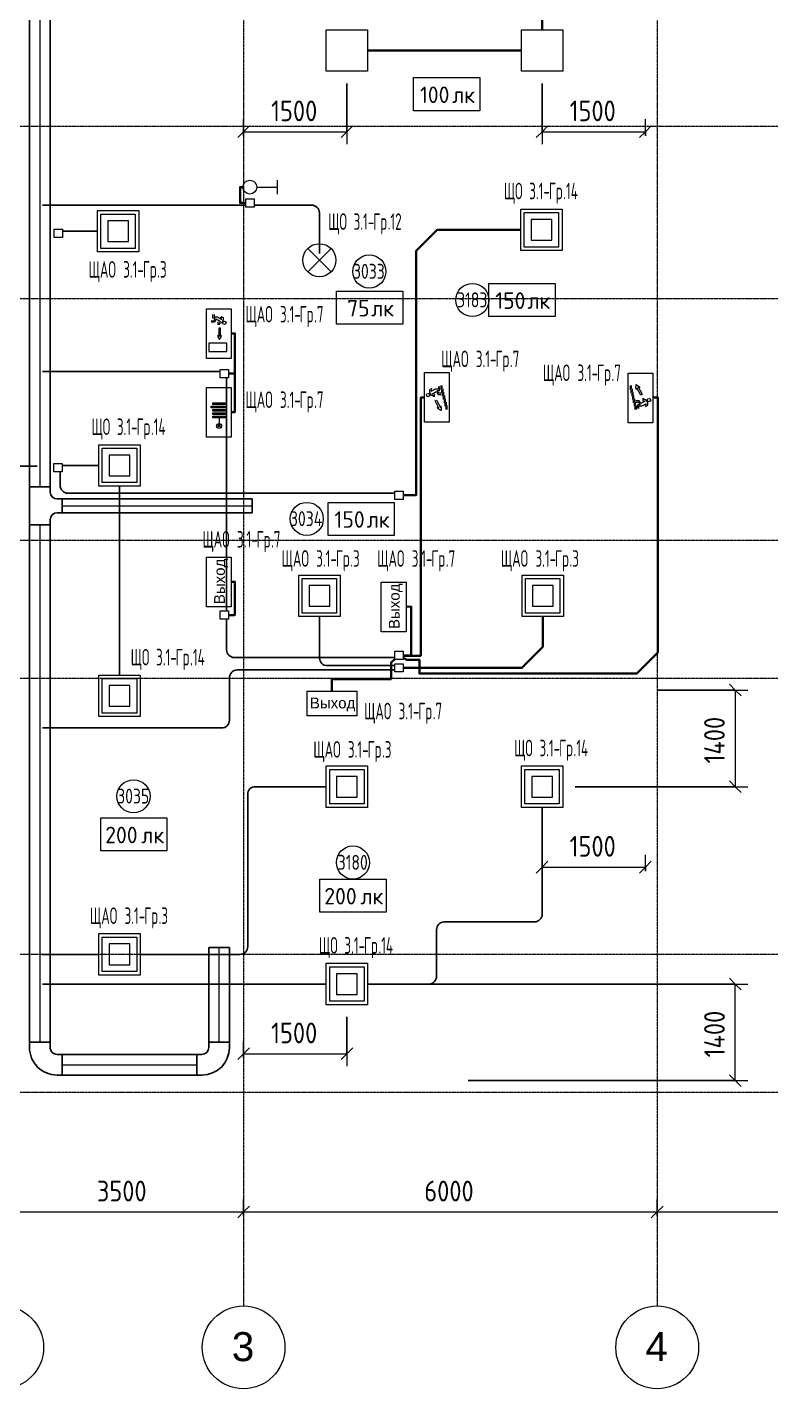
# Model space of a CAD drawing. Header units: millimetres. Extents: x -4730 to 98194, y -4296 to 93388.
# Drawn here: x 6362 to 17148, y -4296 to 15437 of the extents above; entities that cross this region are included whole.
import ezdxf

# ---------------------------------------------------------------- set-up
doc = ezdxf.new("R2010")
doc.units = ezdxf.units.MM
doc.linetypes.add('Линия сетки', pattern=[22.225, 12.7, -3.175, 3.175, -3.175])
for name, color, linetype, lineweight, true_color in [('Кабельные лотки', 5, 'Continuous', 25, 0x0000ff), ('Короба', 7, 'Continuous', 25, 0x008000), ('Соединительные детали кабельных лотков', 5, 'Continuous', 25, 0x0000ff), ('Соединительные детали коробов', 7, 'Continuous', 25, 0x008000), ('Типовые аннотации', 5, 'Continuous', 18, 0x0000ff)]:
    doc.layers.add(name, color=color, linetype=linetype, lineweight=lineweight, true_color=true_color)
for name, color, linetype, lineweight in [('Марки помещений', 7, 'Continuous', 9), ('Марки силовых электроприборов', 7, 'Continuous', 9), ('Осевая линия', 7, 'Continuous', 18), ('Оси', 7, 'Continuous', 9), ('Провода', 7, 'Continuous', 35), ('Размеры', 7, 'Continuous', 9), ('Размеры-120', 7, 'Continuous', 9)]:
    doc.layers.add(name, color=color, linetype=linetype, lineweight=lineweight)
doc.styles.add('Arial', font='arial.ttf', dxfattribs={"height": 156})
doc.styles.add('Arial_1', font='arial.ttf', dxfattribs={"height": 420})
doc.styles.add('GOST Common', font='GOST_Common.ttf', dxfattribs={"width": 0.6, "height": 240})
doc.styles.add('GOST Common_1', font='GOST_Common.ttf', dxfattribs={"width": 0.9, "height": 300})
doc.styles.add('GOST Common_2', font='GOST_Common.ttf', dxfattribs={"width": 0.8, "height": 216})
doc.styles.add('GOST Common_3', font='GOST_Common.ttf', dxfattribs={"height": 240})
doc.dimstyles.new('ADSK_Проверочный', dxfattribs={"dimscale": 304.8, "dimtxt": 301.714499, "dimasz": 0.556693, "dimexe": 0.590551, "dimexo": 0.590551, "dimgap": 0.19685, "dimtad": 1, "dimdec": 3, "dimrnd": 0.001, "dimdsep": 46, "dimtxsty": 'GOST Common_1', "dimblk1": 'OBLIQUE', "dimblk2": 'OBLIQUE', "dimsah": 1, "dimcen": 0.09, "dimazin": 0, "dimtfac": 1, "dimtdec": 4, "dimtix": 1, "dimtmove": 0, "dimatfit": 3, "dimfxl": 1, "dimtvp": 1, "dimtolj": 1, "dimtzin": 0, "dimarcsym": 2})

# ---------------------------------------------------------------- blocks, each defined once
blk = doc.blocks.new('M_Короб_ отвод - Плоский торец - ПВХ - Стандартная-2386742-3-й этаж')
at = {"layer": 'Соединительные детали коробов'}
for p, q in [((0, 111.95), (0, 150.05)), ((-150.05, 0), (-111.95, 0))]:
    blk.add_line(p, q, dxfattribs=at)
blk.add_arc((-111.95, 111.95), 111.95, 270, 0, dxfattribs=at)
blk = doc.blocks.new('M_Горизонтальный изгиб-колено для канального - Стандартная-2475426-3-й этаж')
at = {"layer": 'Соединительные детали кабельных лотков'}
for p, q in [((-150, 250), (-150, 325)), ((150, 325), (-150, 325)), ((-150, 325), (150, 325)), ((-150, 325), (-150, 325)), ((-150, 325), (-150, 250)), ((150, 250), (150, 325)), ((150, 325), (150, 325)), ((150, 325), (150, 250)), ((-325, 150), (-325, 150)), ((-325, 150), (-325, -150)), ((-325, -150), (-325, 150)), ((-325, 150), (-250, 150)), ((-250, 150), (-325, 150)), ((-325, -150), (-325, -150)), ((-250, -150), (-325, -150)), ((-250, -150), (-325, -150))]:
    blk.add_line(p, q, dxfattribs=at)
for radius, end in [(100, 360), (400, 360), (100, 0), (400, 0)]:
    blk.add_arc((-250, 250), radius, 270, end, dxfattribs=at)
blk = doc.blocks.new('M_Горизонтальный тройник для канального - Радиус 100 мм-2745902-3-й этаж')
at = {"layer": 'Соединительные детали кабельных лотков'}
for p, q in [((275, 150), (-275, 150)), ((-275, 150), (-275, -150)), ((-275, -150), (-275, 150)), ((-275, 150), (275, 150)), ((-275, 150), (-275, 150)), ((275, -150), (275, 150)), ((275, 150), (275, -150)), ((275, 150), (275, 150)), ((-275, -150), (-200, -150)), ((-200, -150), (-275, -150)), ((-275, -150), (-275, -150)), ((200, -150), (275, -150)), ((275, -150), (200, -150)), ((275, -150), (275, -150)), ((-100, -250), (-100, -325)), ((-100, -325), (-100, -250)), ((-100, -325), (100, -325)), ((100, -325), (-100, -325)), ((-100, -325), (-100, -325)), ((100, -325), (100, -250)), ((100, -250), (100, -325)), ((100, -325), (100, -325))]:
    blk.add_line(p, q, dxfattribs=at)
for centre, start, end in [((-200, -250), 0, 90), ((-200, -250), 0, 90), ((200, -250), 90, 180), ((200, -250), 90, 180)]:
    blk.add_arc(centre, 100, start, end, dxfattribs=at)
blk = doc.blocks.new('Ось сетки - Заголовок сетки - Окружность 5 мм-1145995-3-й этаж')
at = {"layer": 'Оси'}
blk.add_circle((0, 0), 5, dxfattribs=at)
blk = doc.blocks.new('DIMBLOCK2-3-й этаж')
at = {"layer": 'Размеры-120'}
for p, q in [((6000, -1793), (6000, -1553)), ((9500, -1793), (9500, -1553)), ((6000, -1733), (5915, -1818)), ((6000, -1733), (6085, -1648)), ((6000, -1733), (9500, -1733)), ((6000, -1733), (6000, -1793)), ((9500, -1733), (9415, -1818)), ((9500, -1733), (9585, -1648)), ((9500, -1733), (9500, -1793))]:
    blk.add_line(p, q, dxfattribs=at)
at = {"layer": 'Размеры-120', "color": 0, "insert": (7372, -1281), "char_height": 300, "width": 908.21, "attachment_point": 1, "line_spacing_factor": 1.022761, "style": 'GOST Common_1'}
blk.add_mtext('3500', dxfattribs=at)
blk = doc.blocks.new('_Oblique')
at = {"color": 0, "linetype": 'ByBlock', "lineweight": -2}
blk.add_line((-0.5, -0.5), (0.5, 0.5), dxfattribs=at)
blk = doc.blocks.new('DIMBLOCK3-3-й этаж')
at = {"layer": 'Размеры-120'}
for p, q in [((9500, -1793), (9500, -1553)), ((15500, -1793), (15500, -1553)), ((9500, -1733), (9415, -1818)), ((9500, -1733), (9585, -1648)), ((9500, -1733), (15500, -1733)), ((9500, -1733), (9500, -1793)), ((15500, -1733), (15415, -1818)), ((15500, -1733), (15585, -1648)), ((15500, -1733), (15500, -1793))]:
    blk.add_line(p, q, dxfattribs=at)
at = {"layer": 'Размеры-120', "color": 0, "insert": (12122, -1281), "char_height": 300, "width": 908.21, "attachment_point": 1, "line_spacing_factor": 1.022761, "style": 'GOST Common_1'}
blk.add_mtext('6000', dxfattribs=at)
blk = doc.blocks.new('DIMBLOCK4-3-й этаж')
at = {"layer": 'Размеры-120'}
for p, q in [((15500, -1793), (15500, -1553)), ((21500, -1793), (21500, -1553)), ((15500, -1733), (15415, -1818)), ((15500, -1733), (15585, -1648)), ((15500, -1733), (21500, -1733)), ((15500, -1733), (15500, -1793)), ((21500, -1733), (21415, -1818)), ((21500, -1733), (21585, -1648)), ((21500, -1733), (21500, -1793))]:
    blk.add_line(p, q, dxfattribs=at)
at = {"layer": 'Размеры-120', "color": 0, "insert": (18122, -1281), "char_height": 300, "width": 908.21, "attachment_point": 1, "line_spacing_factor": 1.022761, "style": 'GOST Common_1'}
blk.add_mtext('6000', dxfattribs=at)
blk = doc.blocks.new('DIMBLOCK94-3-й этаж')
at = {"layer": 'Размеры-120'}
for p, q in [((16633, 1570), (16548, 1655)), ((11480, 1570), (16813, 1570)), ((16633, 1570), (11480, 1570)), ((16633, 170), (16633, 1570)), ((16633, 1570), (16718, 1485)), ((16633, 170), (16548, 255)), ((12760, 170), (16813, 170)), ((16633, 170), (12760, 170)), ((16633, 170), (16718, 85))]:
    blk.add_line(p, q, dxfattribs=at)
at = {"layer": 'Размеры-120', "color": 0, "insert": (16181, 507), "char_height": 300, "width": 871.39, "attachment_point": 1, "rotation": 90, "line_spacing_factor": 1.022761, "style": 'GOST Common_1'}
blk.add_mtext('1400', dxfattribs=at)
blk = doc.blocks.new('DIMBLOCK95-3-й этаж')
at = {"layer": 'Размеры-120'}
for p, q in [((15510, 5830), (16813, 5830)), ((16633, 5830), (15510, 5830)), ((16633, 5830), (16548, 5915)), ((16633, 5830), (16633, 4430)), ((16633, 5830), (16718, 5745)), ((14310, 4430), (16813, 4430)), ((16633, 4430), (14310, 4430)), ((16633, 4430), (16548, 4515)), ((16633, 4430), (16718, 4345))]:
    blk.add_line(p, q, dxfattribs=at)
at = {"layer": 'Размеры-120', "color": 0, "insert": (16181, 4767), "char_height": 300, "width": 871.39, "attachment_point": 1, "rotation": 90, "line_spacing_factor": 1.022761, "style": 'GOST Common_1'}
blk.add_mtext('1400', dxfattribs=at)
blk = doc.blocks.new('DIMBLOCK96-3-й этаж')
at = {"layer": 'Размеры-120'}
for p, q in [((13830, 3952), (13830, 3084)), ((13830, 3264), (13830, 3952)), ((15330, 3204), (15330, 3444)), ((13830, 3264), (13745, 3179)), ((13830, 3264), (13915, 3349)), ((13830, 3264), (15330, 3264)), ((15330, 3264), (15245, 3179)), ((15330, 3264), (15415, 3349)), ((15330, 3264), (15330, 3204))]:
    blk.add_line(p, q, dxfattribs=at)
at = {"layer": 'Размеры-120', "color": 0, "insert": (14230, 3716), "char_height": 300, "width": 840.71, "attachment_point": 1, "line_spacing_factor": 1.022761, "style": 'GOST Common_1'}
blk.add_mtext('1500', dxfattribs=at)
blk = doc.blocks.new('DIMBLOCK97-3-й этаж')
at = {"layer": 'Размеры-120'}
for p, q in [((11000, 1092), (11000, 379)), ((11000, 559), (11000, 1092)), ((9500, 499), (9500, 739)), ((9500, 559), (9585, 643)), ((11000, 559), (11085, 643)), ((9500, 559), (9415, 474)), ((9500, 559), (11000, 559)), ((9500, 559), (9500, 499)), ((11000, 559), (10915, 474))]:
    blk.add_line(p, q, dxfattribs=at)
at = {"layer": 'Размеры-120', "color": 0, "insert": (9900, 1011), "char_height": 300, "width": 840.71, "attachment_point": 1, "line_spacing_factor": 1.022761, "style": 'GOST Common_1'}
blk.add_mtext('1500', dxfattribs=at)
blk = doc.blocks.new('DIMBLOCK98-3-й этаж')
at = {"layer": 'Размеры-120'}
for p, q in [((13830, 14622), (13830, 13743)), ((13830, 13923), (13830, 14622)), ((15330, 13863), (15330, 14103)), ((13830, 13923), (13745, 13838)), ((13830, 13923), (13915, 14008)), ((13830, 13923), (15330, 13923)), ((15330, 13923), (15245, 13838)), ((15330, 13923), (15415, 14008)), ((15330, 13923), (15330, 13863))]:
    blk.add_line(p, q, dxfattribs=at)
at = {"layer": 'Размеры-120', "color": 0, "insert": (14230, 14375), "char_height": 300, "width": 840.71, "attachment_point": 1, "line_spacing_factor": 1.022761, "style": 'GOST Common_1'}
blk.add_mtext('1500', dxfattribs=at)
blk = doc.blocks.new('DIMBLOCK99-3-й этаж')
at = {"layer": 'Размеры-120'}
for p, q in [((11000, 14622), (11000, 13743)), ((11000, 13923), (11000, 14622)), ((9500, 13863), (9500, 14103)), ((9500, 13923), (9415, 13838)), ((9500, 13923), (9585, 14008)), ((9500, 13923), (11000, 13923)), ((9500, 13923), (9500, 13863)), ((11000, 13923), (10915, 13838)), ((11000, 13923), (11085, 14008))]:
    blk.add_line(p, q, dxfattribs=at)
at = {"layer": 'Размеры-120', "color": 0, "insert": (9900, 14375), "char_height": 300, "width": 840.71, "attachment_point": 1, "line_spacing_factor": 1.022761, "style": 'GOST Common_1'}
blk.add_mtext('1500', dxfattribs=at)
blk = doc.blocks.new('ADSK_Марка_Помещение_1_ГОСТ21-501-2011 - Номер-85995-3-й этаж')
at = {"layer": 'Марки помещений'}
blk.add_circle((0, 0), 2, dxfattribs=at)
blk = doc.blocks.new('Морка помещения_освещённость_ - Морка помещения_освещённость_-1484368-3-й этаж')
at = {"layer": 'Марки помещений', "color": 190, "true_color": 0x8000ff}
for p, q in [((-4, 0), (-4, 4)), ((-4, 4), (4, 4)), ((4, 4), (4, 0)), ((4, 0), (-4, 0))]:
    blk.add_line(p, q, dxfattribs=at)

msp = doc.modelspace()

# ---------------------------------------------------------------- linework, layer by layer
at = {"layer": 'Кабельные лотки'}
for p, q in [((6395.0021, 43288.1437), (6395.0021, 8775)), ((6695.0021, 8775), (6695.0021, 43288.1437)), ((6395.0021, 8775), (6695.0021, 8775)), ((6870.0021, 8400), (6870.0021, 8600)), ((9625, 8600), (6870.0021, 8600)), ((9625, 8400), (9625, 8600)), ((6870.0021, 8400), (9625, 8400)), ((6395.0021, 8225), (6695.0021, 8225)), ((6395.0021, 8225), (6395.0021, 725)), ((6695.0021, 725), (6695.0021, 8225)), ((9295.0021, 2100), (8995.0021, 2100)), ((8995.0021, 2100), (8995.0021, 725)), ((9295.0021, 725), (9295.0021, 2100)), ((6395.0021, 725), (6695.0021, 725)), ((9295.0021, 725), (8995.0021, 725)), ((6870.0021, 250), (6870.0021, 550)), ((8820.0021, 550), (6870.0021, 550)), ((8820.0021, 250), (8820.0021, 550)), ((6870.0021, 250), (8820.0021, 250))]:
    msp.add_line(p, q, dxfattribs=at)
at = {"layer": 'Короба'}
for p, q in [((9534.0521, 12858.8305), (6582.6894, 12858.8305)), ((10449.95, 12858.8305), (9654.0521, 12858.8305)), ((10600, 12160), (10600, 12708.7805)), ((7384.764, 12480), (6875.2497, 12480)), ((9162.6894, 10449.2241), (6582.6894, 10449.2241)), ((9254.1894, 10357.7241), (9254.1894, 6977.7241)), ((7404.764, 9087.0899), (6867.95, 9087.0899)), ((4405.4837, 9073.3857), (6505.4837, 9073.3857)), ((6839.45, 8834.4014), (6839.45, 8995.5899)), ((11696.0516, 8684.3514), (6989.5, 8684.3514)), ((7702.264, 8789.5899), (7702.264, 6044.5899)), ((9254.1894, 6451.4014), (9254.1894, 6857.7241)), ((10602.264, 6899.5899), (10602.264, 6334.4014)), ((11696.0516, 6301.3514), (9404.2394, 6301.3514)), ((11696.0516, 6121.3514), (9446.1016, 6121.3514)), ((10752.314, 6184.3514), (11696.0516, 6184.3514)), ((9296.0516, 5971.3014), (9296.0516, 5431.4014)), ((9146.0016, 5281.3514), (6584.764, 5281.3514)), ((10704.764, 4430), (9710.05, 4430)), ((9560, 4279.95), (9560, 2150.05)), ((13832.264, 2620.05), (13832.264, 4132.5)), ((12449.814, 2470), (13682.214, 2470)), ((12299.764, 1720.05), (12299.764, 2319.95)), ((7404.764, 2000), (6584.764, 2000)), ((7999.764, 2000), (9409.95, 2000)), ((10704.764, 1570), (6584.764, 1570)), ((11299.764, 1570), (12149.714, 1570))]:
    msp.add_line(p, q, dxfattribs=at)
at = {"layer": 'Осевая линия'}
for p, q in [((6545.0021, 43288.1437), (6545.0021, 8775)), ((6870.0021, 8500), (9625, 8500)), ((6545.0021, 8225), (6545.0021, 725)), ((9145.0021, 725), (9145.0021, 2100)), ((6870.0021, 400), (8820.0021, 400))]:
    msp.add_line(p, q, dxfattribs=at)
at = {"layer": 'Оси', "linetype": 'Линия сетки'}
for p, q in [((9500, 93388.3703), (9500, -3096.3487)), ((15500, 93388.3703), (15500, -3096.3487)), ((98194.2682, 14000), (-3530.0173, 14000)), ((98194.2682, 11500), (-3530.0173, 11500)), ((98194.2682, 8000), (-3530.0173, 8000)), ((98194.2682, 6000), (-3530.0173, 6000)), ((98194.2682, 2000), (-3530.0173, 2000)), ((98194.2682, 0), (-3530.0173, 0))]:
    msp.add_line(p, q, dxfattribs=at)
at = {"layer": 'Провода'}
msp.add_line((11300, 15100), (13530, 15100), dxfattribs=at)
at = {"layer": 'Провода', "flags": 128}
for points in [[(13830.466, 15400), (13831.7905, 16252.7514), (13527.464, 16557.5507), (11634.3918, 16557.549)], [(9490.6433, 13120), (9450, 13120), (9450, 12890.3325), (9534.0521, 12890.3313)], [(13520, 12500), (12307.064, 12500), (12002.264, 12195.2), (12002.264, 8652.8534), (11816.0516, 8652.8519)], [(9321.7452, 10998.8543), (9375, 11000), (9375, 10417.7262), (9282.6894, 10417.7249)], [(9321.7452, 9858.8543), (9375, 9860), (9375, 10417.7262), (9282.6894, 10417.7249)], [(12123.2548, 10071.1456), (12070, 10070), (12070, 6328.4842), (11816.0516, 6328.4842)], [(15436.7452, 10068.5485), (15510, 10070), (15510, 6374.8), (15205.2, 6070), (12050, 6070), (12050, 6270), (11870, 6270), (11816.0516, 6299.7567)], [(9321.7452, 7398.8543), (9375, 7400), (9375, 6917.7262), (9282.6894, 6917.7249)], [(11856.7452, 7038.5485), (11930, 7040), (11930, 6332.8534), (11816.0516, 6332.8521)], [(13840.6504, 6897.0899), (13841.6032, 6457.6527), (13537.464, 6152.8531), (11816.0516, 6152.8514)], [(10782.4611, 5816.7452), (10780, 5990), (11640, 5990), (11640, 6230), (11696.0516, 6279.676)]]:
    msp.add_lwpolyline(points, dxfattribs=at)
at = {"layer": 'Типовые аннотации'}
for p, q in [((10700, 15400), (11300, 15400)), ((10700, 14800), (10700, 15400)), ((11300, 15400), (11300, 14800)), ((13530, 15400), (14130, 15400)), ((13530, 14800), (13530, 15400)), ((14130, 15400), (14130, 14800)), ((11300, 14800), (10700, 14800)), ((14130, 14800), (13530, 14800)), ((9690.6433, 13120), (9990.6433, 13120)), ((9990.6433, 13020), (9990.6433, 13220)), ((13520, 12800), (14120, 12800)), ((13520, 12200), (13520, 12800)), ((13570, 12750), (14070, 12750)), ((13570, 12250), (13570, 12750)), ((13670, 12650), (13670, 12350)), ((13970, 12650), (13670, 12650)), ((13970, 12350), (13970, 12650)), ((14070, 12750), (14070, 12250)), ((14120, 12800), (14120, 12200)), ((14070, 12250), (13570, 12250)), ((13670, 12350), (13970, 12350)), ((10600, 12060), (10430.2944, 12229.7056)), ((10600, 12060), (10430.2944, 11890.2944)), ((10600, 12060), (10769.7056, 12229.7056)), ((10600, 12060), (10769.7056, 11890.2944)), ((14120, 12200), (13520, 12200)), ((7400, 9387.0899), (8000, 9387.0899)), ((7400, 8787.0899), (7400, 9387.0899)), ((7450, 9337.0899), (7950, 9337.0899)), ((7450, 8837.0899), (7450, 9337.0899)), ((7950, 9337.0899), (7950, 8837.0899)), ((8000, 9387.0899), (8000, 8787.0899)), ((7550, 9237.0899), (7550, 8937.0899)), ((7850, 9237.0899), (7550, 9237.0899)), ((7850, 8937.0899), (7850, 9237.0899)), ((7550, 8937.0899), (7850, 8937.0899)), ((8000, 8787.0899), (7400, 8787.0899)), ((7950, 8837.0899), (7450, 8837.0899)), ((7400, 6047.0899), (8000, 6047.0899)), ((7400, 5447.0899), (7400, 6047.0899)), ((7450, 5997.0899), (7950, 5997.0899)), ((7450, 5497.0899), (7450, 5997.0899)), ((7950, 5997.0899), (7950, 5497.0899)), ((8000, 6047.0899), (8000, 5447.0899)), ((7550, 5897.0899), (7550, 5597.0899)), ((7850, 5897.0899), (7550, 5897.0899)), ((7850, 5597.0899), (7850, 5897.0899)), ((7550, 5597.0899), (7850, 5597.0899)), ((8000, 5447.0899), (7400, 5447.0899)), ((7950, 5497.0899), (7450, 5497.0899)), ((13530, 4730), (14130, 4730)), ((13530, 4130), (13530, 4730)), ((13580, 4680), (14080, 4680)), ((13580, 4180), (13580, 4680)), ((13680, 4580), (13680, 4280)), ((13980, 4580), (13680, 4580)), ((13980, 4280), (13980, 4580)), ((14080, 4680), (14080, 4180)), ((14130, 4730), (14130, 4130)), ((14080, 4180), (13580, 4180)), ((13680, 4280), (13980, 4280)), ((14130, 4130), (13530, 4130)), ((10700, 1870), (11300, 1870)), ((10700, 1270), (10700, 1870)), ((10750, 1820), (11250, 1820)), ((10750, 1320), (10750, 1820)), ((11250, 1820), (11250, 1320)), ((11300, 1870), (11300, 1270)), ((10850, 1720), (10850, 1420)), ((11150, 1720), (10850, 1720)), ((11150, 1420), (11150, 1720)), ((10850, 1420), (11150, 1420)), ((11300, 1270), (10700, 1270)), ((11250, 1320), (10750, 1320))]:
    msp.add_line(p, q, dxfattribs=at)
at = {"layer": 'Типовые аннотации', "color": 7}
for p, q in [((9534.0521, 12950.3305), (9654.0521, 12950.3305)), ((9534.0521, 12830.3305), (9534.0521, 12950.3305)), ((9654.0521, 12830.3305), (9534.0521, 12830.3305)), ((9654.0521, 12950.3305), (9654.0521, 12830.3305))]:
    msp.add_line(p, q, dxfattribs=at)
at = {"layer": 'Типовые аннотации', "color": 1, "true_color": 0xff0000}
for p, q in [((7380, 12780), (7980, 12780)), ((7380, 12180), (7380, 12780)), ((7430, 12730), (7930, 12730)), ((7430, 12230), (7430, 12730)), ((7530, 12630), (7530, 12330)), ((7830, 12630), (7530, 12630)), ((7830, 12330), (7830, 12630)), ((7930, 12730), (7930, 12230)), ((7980, 12780), (7980, 12180)), ((6755.2497, 12508.5), (6875.2497, 12508.5)), ((6755.2497, 12388.5), (6755.2497, 12508.5)), ((6875.2497, 12508.5), (6875.2497, 12388.5)), ((6875.2497, 12388.5), (6755.2497, 12388.5)), ((7530, 12330), (7830, 12330)), ((7980, 12180), (7380, 12180)), ((7930, 12230), (7430, 12230)), ((9162.6894, 10477.7241), (9282.6894, 10477.7241)), ((9162.6894, 10357.7241), (9162.6894, 10477.7241)), ((9282.6894, 10477.7241), (9282.6894, 10357.7241)), ((9282.6894, 10357.7241), (9162.6894, 10357.7241)), ((8961.7452, 10214.9821), (9321.7452, 10214.9821)), ((8961.7452, 9494.9821), (8961.7452, 10214.9821)), ((9321.7452, 10214.9821), (9321.7452, 9494.9821)), ((9030.847, 9921.8665), (9030.847, 9945.8665)), ((9030.847, 9945.8665), (9234.847, 9945.8665)), ((9234.847, 9921.8665), (9030.847, 9921.8665)), ((9054.847, 9969.8665), (9054.847, 9993.8665)), ((9054.847, 9993.8665), (9234.847, 9993.8665)), ((9234.847, 9969.8665), (9054.847, 9969.8665)), ((9054.847, 9873.8665), (9054.847, 9897.8665)), ((9054.847, 9897.8665), (9234.847, 9897.8665)), ((9234.847, 9873.8665), (9054.847, 9873.8665)), ((9234.847, 9993.8665), (9234.847, 9969.8665)), ((9234.847, 9945.8665), (9234.847, 9921.8665)), ((9234.847, 9897.8665), (9234.847, 9873.8665)), ((9054.847, 9825.8665), (9054.847, 9849.8665)), ((9054.847, 9849.8665), (9234.847, 9849.8665)), ((9234.847, 9825.8665), (9054.847, 9825.8665)), ((9054.847, 9777.8665), (9054.847, 9801.8665)), ((9054.847, 9801.8665), (9234.847, 9801.8665)), ((9234.847, 9777.8665), (9054.847, 9777.8665)), ((9119.3912, 9683.3224), (9144.847, 9657.8665)), ((9144.847, 9777.8665), (9144.847, 9657.8665)), ((9144.847, 9657.8665), (9170.3029, 9683.3224)), ((9234.847, 9849.8665), (9234.847, 9825.8665)), ((9234.847, 9801.8665), (9234.847, 9777.8665)), ((9321.7452, 9494.9821), (8961.7452, 9494.9821)), ((9119.3912, 9632.4107), (9144.847, 9657.8665)), ((9144.847, 9657.8665), (9170.3029, 9632.4107)), ((10300, 7497.0899), (10900, 7497.0899)), ((10300, 6897.0899), (10300, 7497.0899)), ((10350, 7447.0899), (10850, 7447.0899)), ((10350, 6947.0899), (10350, 7447.0899)), ((10450, 7347.0899), (10450, 7047.0899)), ((10750, 7347.0899), (10450, 7347.0899)), ((10750, 7047.0899), (10750, 7347.0899)), ((10850, 7447.0899), (10850, 6947.0899)), ((10900, 7497.0899), (10900, 6897.0899)), ((13540, 7497.0899), (14140, 7497.0899)), ((13540, 6897.0899), (13540, 7497.0899)), ((13590, 7447.0899), (14090, 7447.0899)), ((13590, 6947.0899), (13590, 7447.0899)), ((13690, 7347.0899), (13690, 7047.0899)), ((13990, 7347.0899), (13690, 7347.0899)), ((13990, 7047.0899), (13990, 7347.0899)), ((14090, 7447.0899), (14090, 6947.0899)), ((14140, 7497.0899), (14140, 6897.0899)), ((9162.6894, 6977.7241), (9282.6894, 6977.7241)), ((9162.6894, 6857.7241), (9162.6894, 6977.7241)), ((9282.6894, 6977.7241), (9282.6894, 6857.7241)), ((10850, 6947.0899), (10350, 6947.0899)), ((10450, 7047.0899), (10750, 7047.0899)), ((14090, 6947.0899), (13590, 6947.0899)), ((13690, 7047.0899), (13990, 7047.0899)), ((9282.6894, 6857.7241), (9162.6894, 6857.7241)), ((10900, 6897.0899), (10300, 6897.0899)), ((14140, 6897.0899), (13540, 6897.0899)), ((11696.0516, 6392.8514), (11816.0516, 6392.8514)), ((11696.0516, 6272.8514), (11696.0516, 6392.8514)), ((11816.0516, 6392.8514), (11816.0516, 6272.8514)), ((11816.0516, 6272.8514), (11696.0516, 6272.8514)), ((11696.0516, 6212.8514), (11816.0516, 6212.8514)), ((11696.0516, 6092.8514), (11696.0516, 6212.8514)), ((11816.0516, 6212.8514), (11816.0516, 6092.8514)), ((11816.0516, 6092.8514), (11696.0516, 6092.8514)), ((10700, 4730), (11300, 4730)), ((10700, 4130), (10700, 4730)), ((10750, 4680), (11250, 4680)), ((10750, 4180), (10750, 4680)), ((10850, 4580), (10850, 4280)), ((11150, 4580), (10850, 4580)), ((11150, 4280), (11150, 4580)), ((11250, 4680), (11250, 4180)), ((11300, 4730), (11300, 4130)), ((11250, 4180), (10750, 4180)), ((10850, 4280), (11150, 4280)), ((11300, 4130), (10700, 4130)), ((7400, 2300), (8000, 2300)), ((7400, 1700), (7400, 2300)), ((7450, 2250), (7950, 2250)), ((7450, 1750), (7450, 2250)), ((7950, 2250), (7950, 1750)), ((8000, 2300), (8000, 1700)), ((7550, 2150), (7550, 1850)), ((7850, 2150), (7550, 2150)), ((7850, 1850), (7850, 2150)), ((7550, 1850), (7850, 1850)), ((8000, 1700), (7400, 1700)), ((7950, 1750), (7450, 1750))]:
    msp.add_line(p, q, dxfattribs=at)
at = {"layer": 'Типовые аннотации', "color": 96, "true_color": 0x008000}
for p, q in [((8961.7452, 11354.9821), (9321.7452, 11354.9821)), ((8961.7452, 10634.9821), (8961.7452, 11354.9821)), ((9055.6279, 11220.2637), (9055.6279, 11274.2637)), ((9073.6279, 11274.2637), (9073.6279, 11238.2637)), ((9321.7452, 11354.9821), (9321.7452, 10634.9821)), ((9030.0202, 11180.733), (9067.6279, 11180.733)), ((9078.0202, 11162.733), (9030.0202, 11162.733)), ((9090.4509, 11220.2637), (9055.6279, 11220.2637)), ((9067.6279, 11180.733), (9090.4509, 11220.2637)), ((9073.6279, 11238.2637), (9121.6279, 11238.2637)), ((9102.0202, 11204.3022), (9078.0202, 11162.733)), ((9164.374, 11168.3022), (9102.0202, 11204.3022)), ((9121.6279, 11238.2637), (9183.9817, 11202.2637)), ((9129.9817, 11126.3022), (9129.9817, 11168.3022)), ((9163.7977, 11074.461), (9139.7977, 11074.461)), ((9139.7977, 11074.461), (9139.7977, 10954.461)), ((9177.9817, 11150.3022), (9147.9817, 11150.3022)), ((9147.9817, 11150.3022), (9147.9817, 11126.3022)), ((9183.9817, 11217.4791), (9161.8048, 11230.2829)), ((9163.7977, 10954.461), (9163.7977, 11074.461)), ((9170.8048, 11245.8714), (9201.9817, 11227.8714)), ((9201.9817, 11191.8714), (9177.9817, 11150.3022)), ((9201.9817, 11227.8714), (9201.9817, 11191.8714)), ((9259.594, 10856.359), (8995.594, 10856.359)), ((8995.594, 10856.359), (8995.594, 10736.359)), ((9139.7977, 10954.461), (9127.7977, 10975.2456)), ((9127.7977, 10975.2456), (9127.7977, 10951.2456)), ((9127.7977, 10951.2456), (9151.7977, 10909.6764)), ((9151.7977, 10909.6764), (9175.7977, 10951.2456)), ((9175.7977, 10975.2456), (9163.7977, 10954.461)), ((9175.7977, 10951.2456), (9175.7977, 10975.2456)), ((9259.594, 10736.359), (9259.594, 10856.359)), ((8995.594, 10736.359), (9259.594, 10736.359)), ((9321.7452, 10634.9821), (8961.7452, 10634.9821)), ((12123.2548, 9715.0179), (12123.2548, 10435.0179)), ((12123.2548, 10435.0179), (12483.2548, 10435.0179)), ((12483.2548, 10435.0179), (12483.2548, 9715.0179)), ((15076.7452, 10424.982), (15436.7452, 10424.982)), ((15076.7452, 9704.982), (15076.7452, 10424.982)), ((15436.7452, 10424.982), (15436.7452, 9704.982)), ((12228.7878, 10199.7483), (12197.6109, 10181.7483)), ((12197.6109, 10181.7483), (12197.6109, 10145.7483)), ((12197.6109, 10145.7483), (12221.6109, 10104.1791)), ((12277.9647, 10192.1406), (12215.6109, 10156.1406)), ((12215.6109, 10171.356), (12237.7878, 10184.1598)), ((12221.6109, 10104.1791), (12251.6109, 10104.1791)), ((12235.2186, 10122.1791), (12297.5724, 10158.1791)), ((12251.6109, 10104.1791), (12251.6109, 10080.1791)), ((12269.6109, 10080.1791), (12269.6109, 10122.1791)), ((12325.9647, 10192.1406), (12277.9647, 10192.1406)), ((12297.5724, 10158.1791), (12321.5724, 10116.6099)), ((12331.9647, 10134.6099), (12309.1416, 10174.1406)), ((12309.1416, 10174.1406), (12343.9647, 10174.1406)), ((12321.5724, 10116.6099), (12369.5724, 10116.6099)), ((12325.9647, 10228.1406), (12325.9647, 10192.1406)), ((12369.5724, 10134.6099), (12331.9647, 10134.6099)), ((12343.9647, 10174.1406), (12343.9647, 10228.1406)), ((12365.2795, 10184.1175), (12365.2795, 10244.1175)), ((12377.2795, 10244.1175), (12377.2795, 10196.1175)), ((12377.2795, 10136.1175), (12377.2795, 10184.1175)), ((12389.2795, 10196.1175), (12389.2795, 10148.1175)), ((12389.2795, 10088.1175), (12389.2795, 10136.1175)), ((12401.2795, 10148.1175), (12401.2795, 10100.1175)), ((12401.2795, 10040.1175), (12401.2795, 10088.1175)), ((12413.2795, 10100.1175), (12413.2795, 10052.1175)), ((15110.7205, 10183.8825), (15110.7205, 10243.8825)), ((15122.7205, 10243.8825), (15122.7205, 10195.8825)), ((15122.7205, 10135.8825), (15122.7205, 10183.8825)), ((15134.7205, 10195.8825), (15134.7205, 10147.8825)), ((15134.7205, 10087.8825), (15134.7205, 10135.8825)), ((15146.7205, 10147.8825), (15146.7205, 10099.8825)), ((15146.7205, 10039.8825), (15146.7205, 10087.8825)), ((15158.7205, 10099.8825), (15158.7205, 10051.8825)), ((15192.6164, 10209.3333), (15194.4355, 10257.2988)), ((15203.82, 10188.1089), (15192.6164, 10209.3333)), ((15194.4355, 10257.2988), (15235.0653, 10231.7407)), ((15204.7296, 10212.0916), (15203.82, 10188.1089)), ((15260.748, 10105.9693), (15204.7296, 10212.0916)), ((15246.2689, 10210.5162), (15225.954, 10223.2953)), ((15225.954, 10223.2953), (15281.9725, 10117.173)), ((15235.0653, 10231.7407), (15246.2689, 10210.5162)), ((15281.9725, 10117.173), (15260.748, 10105.9693)), ((12278.0275, 10022.8269), (12299.252, 10034.0306)), ((12334.046, 9916.7047), (12278.0275, 10022.8269)), ((12299.252, 10034.0306), (12355.2704, 9927.9083)), ((12324.9347, 9908.2593), (12313.7311, 9929.4837)), ((12313.7311, 9929.4837), (12334.046, 9916.7047)), ((12365.5645, 9882.7011), (12324.9347, 9908.2593)), ((12355.2704, 9927.9083), (12356.18, 9951.8911)), ((12356.18, 9951.8911), (12367.3836, 9930.6666)), ((12367.3836, 9930.6666), (12365.5645, 9882.7011)), ((12413.2795, 9992.1175), (12413.2795, 10040.1175)), ((12425.2795, 10052.1175), (12425.2795, 10004.1175)), ((12425.2795, 9944.1175), (12425.2795, 9992.1175)), ((12437.2795, 10004.1175), (12437.2795, 9956.1175)), ((12437.2795, 9896.1175), (12437.2795, 9944.1175)), ((12449.2795, 9956.1175), (12449.2795, 9896.1175)), ((15158.7205, 9991.8825), (15158.7205, 10039.8825)), ((15170.7205, 10051.8825), (15170.7205, 10003.8825)), ((15170.7205, 9943.8825), (15170.7205, 9991.8825)), ((15182.7205, 10003.8825), (15182.7205, 9955.8825)), ((15182.7205, 9895.8825), (15182.7205, 9943.8825)), ((15238.4276, 10023.3901), (15190.4276, 10023.3901)), ((15190.4276, 10005.3901), (15228.0353, 10005.3901)), ((15194.7205, 9955.8825), (15194.7205, 9895.8825)), ((15250.8584, 9965.8593), (15216.0353, 9965.8593)), ((15216.0353, 9965.8593), (15216.0353, 9911.8593)), ((15228.0353, 10005.3901), (15250.8584, 9965.8593)), ((15234.0353, 9911.8593), (15234.0353, 9947.8593)), ((15234.0353, 9947.8593), (15282.0353, 9947.8593)), ((15262.4276, 9981.8209), (15238.4276, 10023.3901)), ((15324.7814, 10017.8209), (15262.4276, 9981.8209)), ((15282.0353, 9947.8593), (15344.3891, 9983.8593)), ((15290.3891, 10059.8209), (15290.3891, 10017.8209)), ((15308.3891, 10035.8209), (15308.3891, 10059.8209)), ((15338.3891, 10035.8209), (15308.3891, 10035.8209)), ((15344.3891, 9968.644), (15322.2122, 9955.8401)), ((15331.2122, 9940.2517), (15362.3891, 9958.2517)), ((15362.3891, 9994.2517), (15338.3891, 10035.8209)), ((15362.3891, 9958.2517), (15362.3891, 9994.2517)), ((12483.2548, 9715.0179), (12123.2548, 9715.0179)), ((15436.7452, 9704.982), (15076.7452, 9704.982)), ((8961.7452, 7754.9821), (9321.7452, 7754.9821)), ((8961.7452, 7034.9821), (8961.7452, 7754.9821)), ((9321.7452, 7754.9821), (9321.7452, 7034.9821)), ((11496.7452, 7394.9821), (11856.7452, 7394.9821)), ((11496.7452, 6674.9821), (11496.7452, 7394.9821)), ((11856.7452, 7394.9821), (11856.7452, 6674.9821)), ((9321.7452, 7034.9821), (8961.7452, 7034.9821)), ((11856.7452, 6674.9821), (11496.7452, 6674.9821)), ((10425.0179, 5456.7452), (10425.0179, 5816.7452)), ((10425.0179, 5816.7452), (11145.0179, 5816.7452)), ((11145.0179, 5816.7452), (11145.0179, 5456.7452)), ((11145.0179, 5456.7452), (10425.0179, 5456.7452))]:
    msp.add_line(p, q, dxfattribs=at)
at = {"layer": 'Типовые аннотации', "color": 16, "true_color": 0x800000}
for p, q in [((6747.95, 9115.5899), (6867.95, 9115.5899)), ((6747.95, 8995.5899), (6747.95, 9115.5899)), ((6867.95, 9115.5899), (6867.95, 8995.5899)), ((6867.95, 8995.5899), (6747.95, 8995.5899)), ((11696.0516, 8712.8514), (11816.0516, 8712.8514)), ((11696.0516, 8592.8514), (11696.0516, 8712.8514)), ((11816.0516, 8712.8514), (11816.0516, 8592.8514)), ((11816.0516, 8592.8514), (11696.0516, 8592.8514))]:
    msp.add_line(p, q, dxfattribs=at)
at = {"layer": 'Типовые аннотации'}
for centre, radius in [((9590.6433, 13120), 100), ((10600, 12060), 240)]:
    msp.add_circle(centre, radius, dxfattribs=at)
at = {"layer": 'Типовые аннотации', "color": 96, "true_color": 0x008000}
for centre in [(9222.5129, 11152.3049), (12177.0797, 10106.1818), (15382.9203, 10033.8182)]:
    msp.add_circle(centre, 24, dxfattribs=at)
at = {"layer": 'Типовые аннотации', "color": 1, "true_color": 0xff0000}
msp.add_circle((9144.847, 9657.8665), 36, dxfattribs=at)

# ---------------------------------------------------------------- block references
at = {"layer": 'Марки помещений', "color": 190, "true_color": 0x8000ff, "xscale": 120, "yscale": 120, "zscale": 120}
for p in [(12446.2388, 14226.6767), (13538.6808, 11243.5424), (11330.1367, 11133.6254), (11207.1399, 8071.1669), (7909.6323, 3497.98), (11087.1486, 2610.9353)]:
    msp.add_blockref('Морка помещения_освещённость_ - Морка помещения_освещённость_-1484368-3-й этаж', p, dxfattribs=at)
at = {"layer": 'Марки помещений', "xscale": 120, "yscale": 120, "zscale": 120}
for p in [(11324.2947, 11897.156), (12818.6808, 11483.5424), (10416.9, 8311.1669), (7903.7903, 4290.9353), (11087.1486, 3330.9353)]:
    msp.add_blockref('ADSK_Марка_Помещение_1_ГОСТ21-501-2011 - Номер-85995-3-й этаж', p, dxfattribs=at)
at = {"layer": 'Оси', "xscale": 120, "yscale": 120, "zscale": 120, "rotation": 180}
for p in [(6000, -3696.3487), (9500, -3696.3487), (15500, -3696.3487)]:
    msp.add_blockref('Ось сетки - Заголовок сетки - Окружность 5 мм-1145995-3-й этаж', p, dxfattribs=at)
at = {"layer": 'Соединительные детали кабельных лотков'}
for name, p, rotation in [('M_Горизонтальный тройник для канального - Радиус 100 мм-2745902-3-й этаж', (6545.0021, 8500), 90), ('M_Горизонтальный тройник для канального - Радиус 100 мм-2745902-3-й этаж', (6545.0021, 8500), 90), ('M_Горизонтальный изгиб-колено для канального - Стандартная-2475426-3-й этаж', (6545.0021, 400), 270), ('M_Горизонтальный изгиб-колено для канального - Стандартная-2475426-3-й этаж', (6545.0021, 400), 270)]:
    msp.add_blockref(name, p, dxfattribs=dict(at, rotation=rotation))
msp.add_blockref('M_Горизонтальный изгиб-колено для канального - Стандартная-2475426-3-й этаж', (9145.0021, 400), dxfattribs=at)
msp.add_blockref('M_Горизонтальный изгиб-колено для канального - Стандартная-2475426-3-й этаж', (9145.0021, 400), dxfattribs=at)
at = {"layer": 'Соединительные детали коробов'}
for p, rotation in [((10600, 12858.8305), 90), ((6839.45, 8684.3514), 270), ((9254.1894, 6301.3514), 270), ((10602.264, 6184.3514), 270), ((9296.0516, 6121.3514), 180), ((9560, 4430), 180), ((12299.764, 2470), 180)]:
    msp.add_blockref('M_Короб_ отвод - Плоский торец - ПВХ - Стандартная-2386742-3-й этаж', p, dxfattribs=dict(at, rotation=rotation))
for p in [(9296.0516, 5281.3514), (13832.264, 2470), (9560, 2000), (12299.764, 1570)]:
    msp.add_blockref('M_Короб_ отвод - Плоский торец - ПВХ - Стандартная-2386742-3-й этаж', p, dxfattribs=at)

# ---------------------------------------------------------------- texts
at = {"layer": 'Марки помещений', "color": 190, "true_color": 0x8000ff, "char_height": 240, "attachment_point": 1, "style": 'GOST Common_3'}
for s, insert, width in [('100', (12058.3549, 14578.3887), 567.59475), ('лк', (12526.6674, 14578.3887), 413.67075), ('75', (11001.6529, 11485.3374), 423.291), ('150', (13150.7969, 11595.2544), 567.59475), ('лк', (13619.1094, 11595.2544), 413.67075), ('лк', (11350.9029, 11485.3374), 413.67075), ('150', (10819.256, 8422.8788), 567.59475), ('лк', (11287.5685, 8422.8788), 413.67075), ('200', (7493.5485, 3849.6919), 634.9365), ('лк', (8017.4235, 3849.6919), 413.67075), ('200', (10671.0647, 2962.6473), 634.9365), ('лк', (11194.9397, 2962.6473), 413.67075)]:
    msp.add_mtext(s, dxfattribs=dict(at, insert=insert, width=width))
at = {"layer": 'Марки помещений', "char_height": 216, "attachment_point": 1, "style": 'GOST Common_2'}
for s, insert, width in [('3033', (11087.3387, 12007.9433), 584.9112), ('3183', (12597.5649, 11594.3296), 546.4302), ('3034', (10173.2241, 8421.9541), 600.3036), ('3035', (7666.8344, 4401.7225), 584.9112), ('3180', (10866.0327, 3441.7225), 546.4302)]:
    msp.add_mtext(s, dxfattribs=dict(at, insert=insert, width=width))
at = {"layer": 'Марки силовых электроприборов', "char_height": 240, "attachment_point": 1, "style": 'GOST Common'}
for s, insert, width in [('ЩО', (13275.5253, 13183.5794), 340.55685), (' 3.1-', (13556.5128, 13183.5794), 450.2277), ('Гр', (13927.9878, 13183.5794), 253.9746), ('.14', (14137.5378, 13183.5794), 282.83535), ('ЩО', (10728.0145, 12740.1824), 340.55685), (' 3.1-', (11009.002, 12740.1824), 450.2277), ('Гр', (11380.477, 12740.1824), 253.9746), ('.12', (11590.027, 12740.1824), 265.5189), ('ЩАО', (7252.6853, 12046.9338), 502.17705), (' 3.1-', (7667.0228, 12046.9338), 450.2277), ('Гр', (8038.4978, 12046.9338), 253.9746), ('.3', (8248.0478, 12046.9338), 173.1645), ('ЩАО', (9527.7745, 11397.9971), 502.17705), (' 3.1-', (9942.112, 11397.9971), 450.2277), ('Гр', (10313.587, 11397.9971), 253.9746), ('.7', (10523.137, 11397.9971), 178.93665), ('ЩАО', (12367.8518, 10750.1824), 502.17705), (' 3.1-', (12782.1893, 10750.1824), 450.2277), ('Гр', (13153.6643, 10750.1824), 253.9746), ('.7', (13363.2143, 10750.1824), 178.93665), ('ЩАО', (13841.9012, 10548.7672), 502.17705), (' 3.1-', (14256.2387, 10548.7672), 450.2277), ('Гр', (14627.7137, 10548.7672), 253.9746), ('.7', (14837.2637, 10548.7672), 178.93665), ('ЩАО', (9527.7745, 10158.6875), 502.17705), (' 3.1-', (9942.112, 10158.6875), 450.2277), ('Гр', (10313.587, 10158.6875), 253.9746), ('.7', (10523.137, 10158.6875), 178.93665), ('ЩО', (7294.2853, 9767.2723), 340.55685), (' 3.1-', (7575.2728, 9767.2723), 450.2277), ('Гр', (7946.7478, 9767.2723), 253.9746), ('.14', (8156.2978, 9767.2723), 282.83535), ('ЩАО', (8903.2614, 8135.8448), 502.17705), (' 3.1-', (9317.5989, 8135.8448), 450.2277), ('Гр', (9689.0739, 8135.8448), 253.9746), ('.7', (9898.6239, 8135.8448), 178.93665), ('ЩАО', (10052.6853, 7857.2723), 502.17705), (' 3.1-', (10467.0228, 7857.2723), 450.2277), ('Гр', (10838.4978, 7857.2723), 253.9746), ('.3', (11048.0478, 7857.2723), 173.1645), ('ЩАО', (11438.2614, 7857.2723), 502.17705), (' 3.1-', (11852.5989, 7857.2723), 450.2277), ('Гр', (12224.0739, 7857.2723), 253.9746), ('.7', (12433.6239, 7857.2723), 178.93665), ('ЩАО', (13232.6853, 7857.2723), 502.17705), (' 3.1-', (13647.0228, 7857.2723), 450.2277), ('Гр', (14018.4978, 7857.2723), 253.9746), ('.3', (14228.0478, 7857.2723), 173.1645), ('ЩО', (7863.0102, 6427.2723), 340.55685), (' 3.1-', (8143.9977, 6427.2723), 450.2277), ('Гр', (8515.4727, 6427.2723), 253.9746), ('.14', (8725.0227, 6427.2723), 282.83535), ('ЩАО', (11248.2453, 5645.7774), 502.17705), (' 3.1-', (11662.5828, 5645.7774), 450.2277), ('Гр', (12034.0578, 5645.7774), 253.9746), ('.7', (12243.6078, 5645.7774), 178.93665), ('ЩАО', (10512.6853, 5090.1824), 502.17705), (' 3.1-', (10927.0228, 5090.1824), 450.2277), ('Гр', (11298.4978, 5090.1824), 253.9746), ('.3', (11508.0478, 5090.1824), 173.1645), ('ЩО', (13424.2853, 5110.1824), 340.55685), (' 3.1-', (13705.2728, 5110.1824), 450.2277), ('Гр', (14076.7478, 5110.1824), 253.9746), ('.14', (14286.2978, 5110.1824), 282.83535), ('ЩАО', (7272.6853, 2680.1824), 502.17705), (' 3.1-', (7687.0228, 2680.1824), 450.2277), ('Гр', (8058.4978, 2680.1824), 253.9746), ('.3', (8268.0478, 2680.1824), 173.1645), ('ЩО', (10594.2853, 2250.1824), 340.55685), (' 3.1-', (10875.2728, 2250.1824), 450.2277), ('Гр', (11246.7478, 2250.1824), 253.9746), ('.14', (11456.2978, 2250.1824), 282.83535)]:
    msp.add_mtext(s, dxfattribs=dict(at, insert=insert, width=width))
at = {"layer": 'Оси', "char_height": 420, "width": 404.0505, "attachment_point": 1, "style": 'Arial_1'}
for s, insert in [('\\fArial|b0|i0|c204|p34|;3', (9329.1465, -3475.6658)), ('\\fArial|b0|i0|c204|p34|;4', (15329.1465, -3475.6658))]:
    msp.add_mtext(s, dxfattribs=dict(at, insert=insert))
at = {"layer": 'Типовые аннотации', "color": 96, "lineweight": 9, "true_color": 0x008000, "char_height": 156, "width": 769.62, "attachment_point": 1, "rotation": 90, "style": 'Arial'}
for insert in [(9072.5806, 7075.125), (11607.5806, 6715.125)]:
    msp.add_mtext('Выход', dxfattribs=dict(at, insert=insert))
at = {"layer": 'Типовые аннотации', "color": 96, "lineweight": 9, "true_color": 0x008000, "insert": (10461.675, 5721.2306), "char_height": 156, "width": 769.62, "attachment_point": 1, "style": 'Arial'}
msp.add_mtext('Выход', dxfattribs=at)

# ---------------------------------------------------------------- dimensions: what is measured, and where the dimension line sits
at = {"layer": 'Размеры'}
for base, p1, p2, override, picture, middle in [((11000, 13923.2586), (9500, 14043.2405), (11000, 14802.5), {"dimpost": '<>', "dimfxl": 1681.212359}, 'DIMBLOCK99-3-й этаж', (10250, 14133.2586)), ((15330, 13923.2586), (13830, 14802.5), (15330, 14043.2405), {"dimpost": '<>', "dimfxl": 1681.212359}, 'DIMBLOCK98-3-й этаж', (14580, 14133.2586)), ((15330, 3264.147), (13830, 4132.5), (15330, 3384.1289), {"dimpost": '<>', "dimfxl": 1676.323164}, 'DIMBLOCK96-3-й этаж', (14580, 3474.147)), ((11000, 558.5187), (9500, 678.5006), (11000, 1272.5), {"dimpost": '<>', "dimfxl": 1613.330513}, 'DIMBLOCK97-3-й этаж', (10250, 768.5187)), ((9500, -1733.0054), (6000, -1613.0235), (9500, -1613.0235), {"dimpost": '<>', "dimfxl": 3500}, 'DIMBLOCK2-3-й этаж', (7750, -1523.0054)), ((15500, -1733.0054), (9500, -1613.0235), (15500, -1613.0235), {"dimpost": '<>', "dimfxl": 6000}, 'DIMBLOCK3-3-й этаж', (12500, -1523.0054)), ((21500, -1733.0054), (15500, -1613.0235), (21500, -1613.0235), {"dimpost": '<>', "dimfxl": 6000}, 'DIMBLOCK4-3-й этаж', (18500, -1523.0054))]:
    dim = msp.add_linear_dim(base=base, p1=p1, p2=p2, dimstyle='ADSK_Проверочный', override=override, dxfattribs=at)
    dim.commit()
    dim.dimension.update_dxf_attribs({"geometry": picture, "text_midpoint": middle})
for base, p1, p2, angle, override, picture, middle in [((16633.0002, 4430), (15330, 5830), (14129.764, 4430), 89.99999964, {"dimpost": '<>', "dimfxl": 1844.062495}, 'DIMBLOCK95-3-й этаж', (16423.0002, 5130)), ((16633.0001, 1570), (12580, 170), (11299.764, 1570), 90, {"dimpost": '<>', "dimfxl": 1897.104178}, 'DIMBLOCK94-3-й этаж', (16423.0001, 870))]:
    dim = msp.add_linear_dim(base=base, p1=p1, p2=p2, angle=angle, dimstyle='ADSK_Проверочный', override=override, dxfattribs=at)
    dim.commit()
    dim.dimension.update_dxf_attribs({"geometry": picture, "text_midpoint": middle})

doc.saveas('drawing.dxf')
